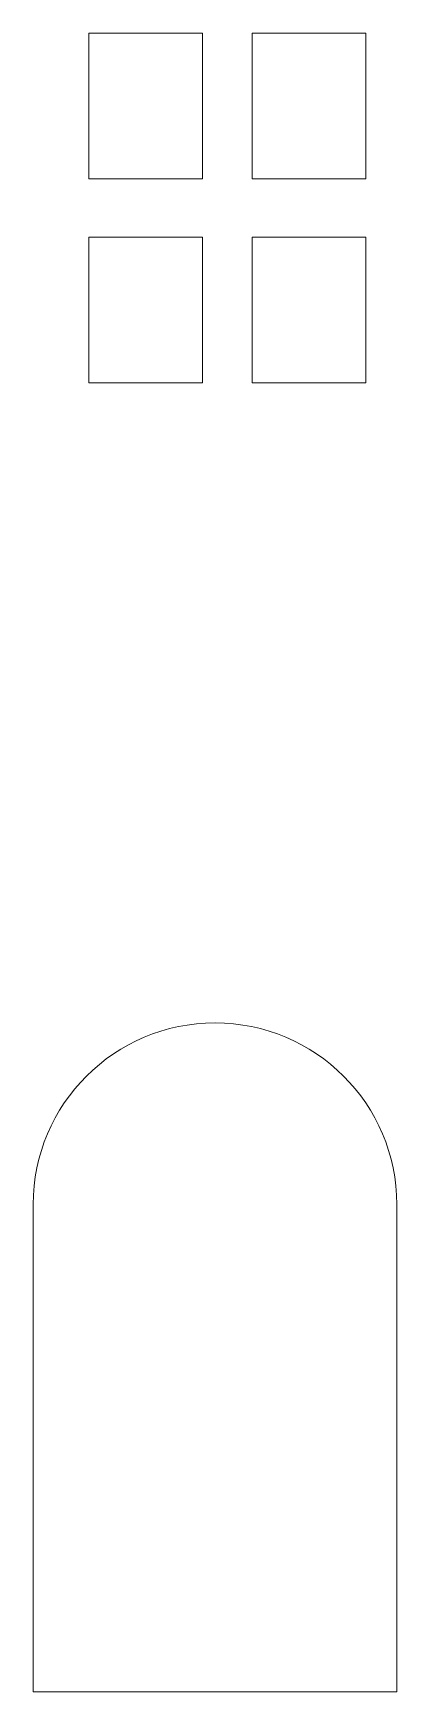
# Model space of a CAD drawing. Extents: x 236 to 2764, y -2770 to -229.
# Drawn here: x 2232 to 2399, y -2728 to -1962 of the extents above; entities that cross this region are included whole.
import ezdxf

# ---------------------------------------------------------------- set-up
doc = ezdxf.new("R2010")
doc.units = 0
doc.header["$MEASUREMENT"] = 0
doc.layers.add('Layer 1', color=7, linetype='Continuous')

msp = doc.modelspace()

# ---------------------------------------------------------------- linework, layer by layer
at = {"layer": 'Layer 1', "lineweight": 0}
for points in [[(2257.14, -1962.42), (2309.56, -1962.42), (2309.56, -2029.61), (2257.14, -2029.61), (2257.14, -1962.42)], [(2332.35, -1962.42), (2384.75, -1962.42), (2384.75, -2029.61), (2332.35, -2029.61), (2332.35, -1962.42)], [(2257.14, -2056.56), (2309.56, -2056.56), (2309.56, -2123.75), (2257.14, -2123.75), (2257.14, -2056.56)], [(2332.35, -2056.56), (2384.75, -2056.56), (2384.75, -2123.75), (2332.35, -2123.75), (2332.35, -2056.56)]]:
    msp.add_lwpolyline(points, dxfattribs=at)
msp.add_open_spline([(2231.53, -2502.9), (2231.53, -2456.66), (2269.01, -2419.17), (2315.26, -2419.17), (2338.38, -2419.17), (2359.28, -2428.53), (2374.48, -2443.68), (2389.61, -2458.86), (2398.99, -2479.76), (2398.99, -2502.9), (2398.99, -2502.9), (2398.99, -2727.86), (2398.99, -2727.86), (2398.99, -2727.86), (2231.53, -2727.86), (2231.53, -2727.86), (2231.53, -2727.86), (2231.53, -2502.9), (2231.53, -2502.9)], degree=3, knots=[0, 0, 0, 0, 1, 1, 1, 2, 2, 2, 3, 3, 3, 4, 4, 4, 5, 5, 5, 6, 6, 6, 6], dxfattribs=at)

doc.saveas('drawing.dxf')
